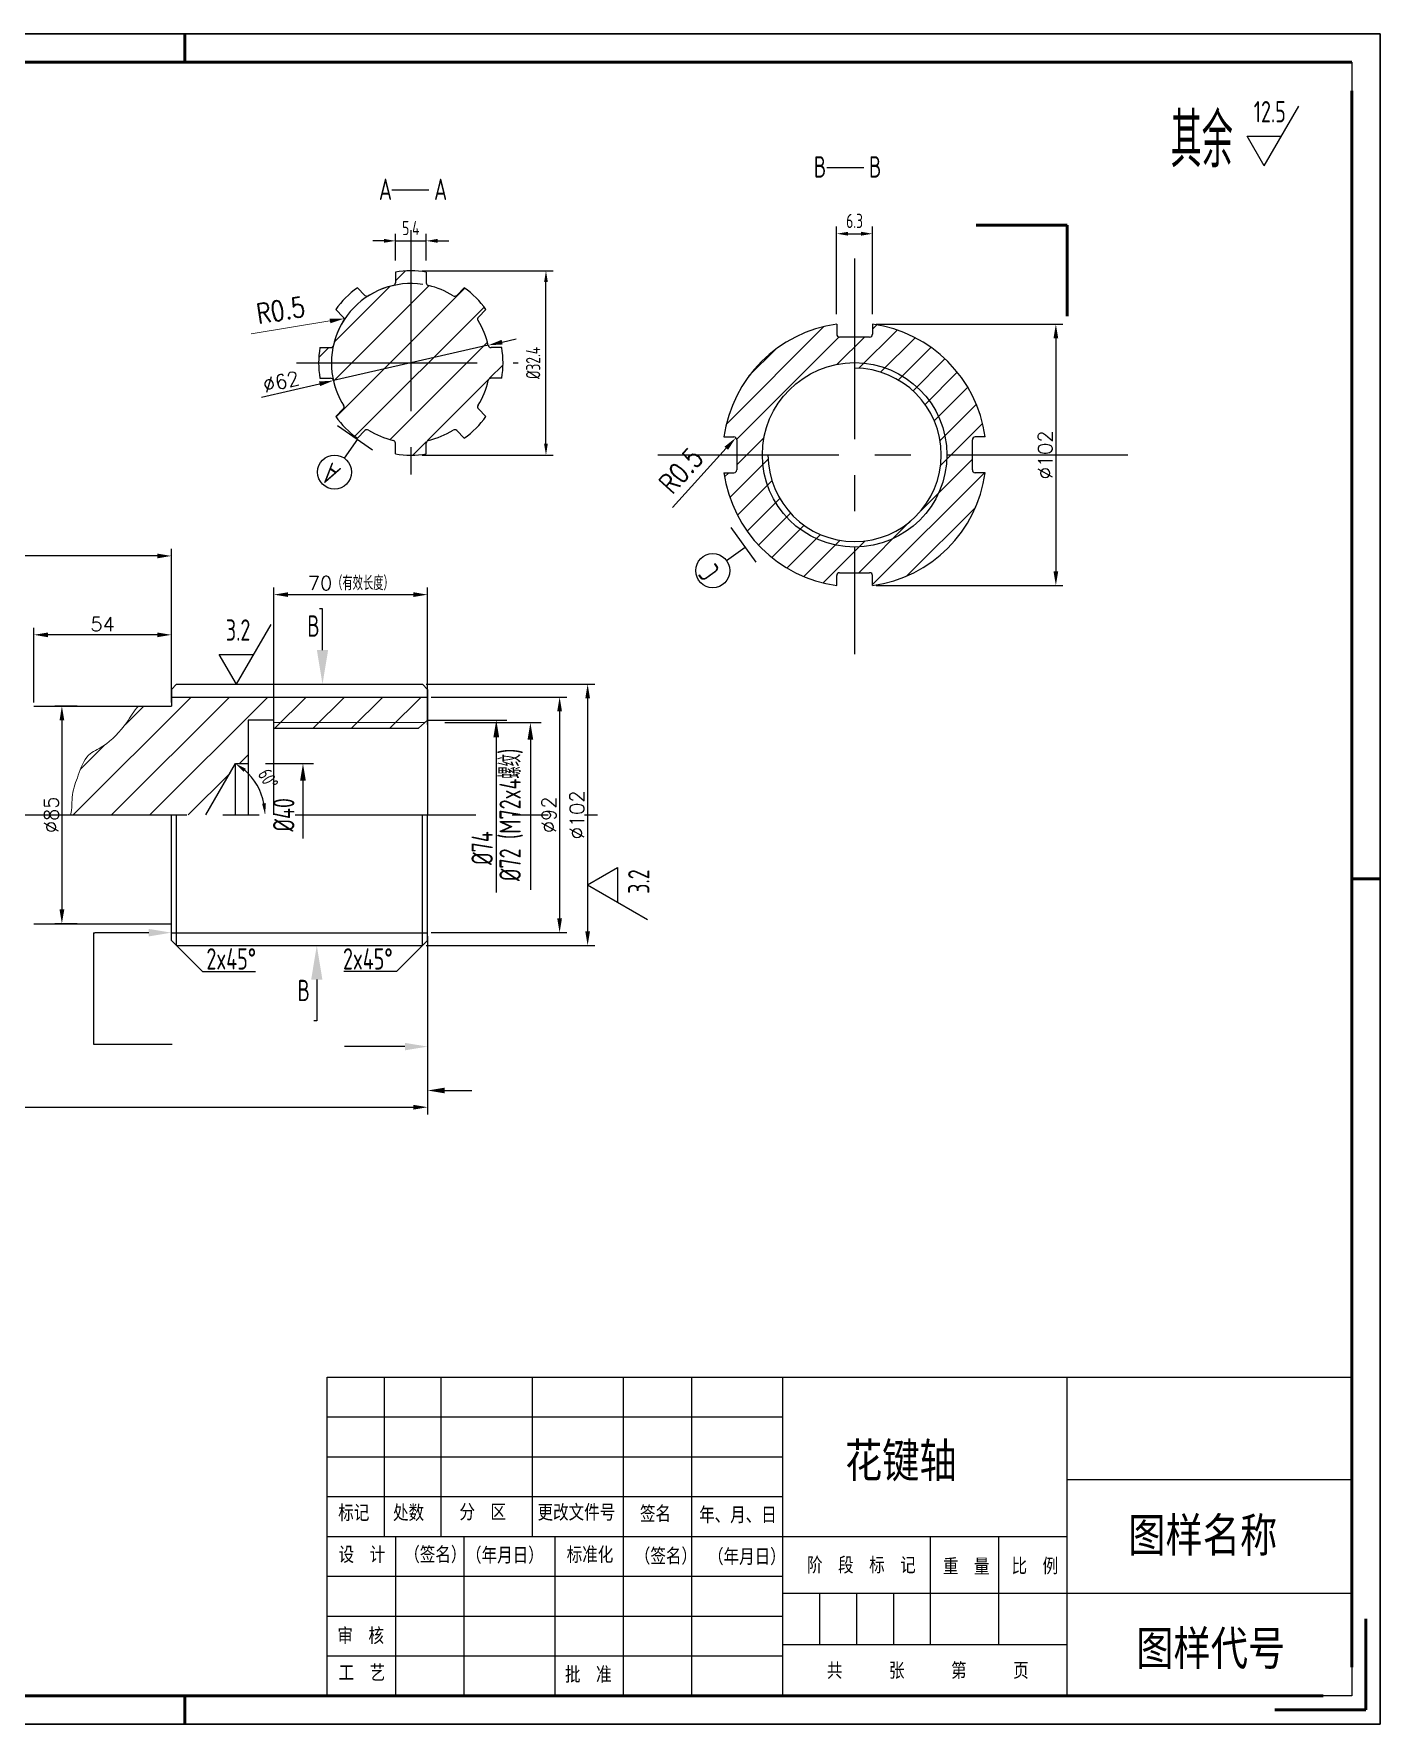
# Model space of a CAD drawing. Header units: millimetres. Extents: x 436 to 5898, y 1945 to 3729.
# Drawn here: x 2574.6 to 2811.1, y 3415.3 to 3712.3 of the extents above; entities that cross this region are included whole.
import ezdxf
from ezdxf import colors
from ezdxf.entities.mleader import LeaderData, LeaderLine
from ezdxf.math import Vec2, Vec3

# ---------------------------------------------------------------- set-up
doc = ezdxf.new("R2010")
doc.units = ezdxf.units.MM
doc.linetypes.add('CENTER', pattern=[50.8, 31.75, -6.35, 6.35, -6.35])
for name, color, linetype, lineweight in [('中心线层', 1, 'CENTER', 25), ('剖面线', 2, 'Continuous', 15), ('总内框线', 7, 'Continuous', 50), ('总外框线', 7, 'Continuous', 30), ('标注层', 3, 'Continuous', 25), ('细线层', 6, 'Continuous', 20)]:
    doc.layers.add(name, color=color, linetype=linetype, lineweight=lineweight)
doc.styles.get("Standard").update_dxf_attribs({"font": 'txt', "bigfont": 'gbcbig.shx'})
doc.styles.add('TH_GBDIM', font='romans.shx', dxfattribs={"width": 0.8, "bigfont": 'gbcbig.shx'})
doc.styles.add('陈杰（2）', font='gbenor.shx', dxfattribs={"width": 0.8, "bigfont": 'gbcbig.shx'})
doc.dimstyles.new('TH_GBDIM', dxfattribs={"dimtxt": 3.5, "dimasz": 2.5, "dimexe": 2, "dimexo": 0, "dimgap": 1.5, "dimtad": 1, "dimdec": 1, "dimdsep": 46, "dimtxsty": 'TH_GBDIM', "dimcen": 2.5, "dimclrd": 130, "dimclre": 130, "dimclrt": 3, "dimadec": 0, "dimazin": 0, "dimtfac": 0.714286, "dimtdec": 1, "dimtmove": 0, "dimatfit": 3, "dimfxl": 1, "dimtzin": 0, "dimlwd": -1, "dimlwe": -1, "dimarcsym": 0})
doc.dimstyles.new('上接头', dxfattribs={"dimtxt": 2.5, "dimasz": 2.5, "dimexe": 1.25, "dimexo": 0.625, "dimtad": 1, "dimdec": 0, "dimlfac": 2.222222, "dimtxsty": 'Standard', "dimcen": 2.5, "dimadec": 0, "dimazin": 0, "dimtp": -0.145, "dimtm": 0.18, "dimtfac": 1, "dimtdec": 0, "dimtmove": 1, "dimatfit": 3, "dimfxl": 1, "dimarcsym": 0})
doc.dimstyles.new('字体小精度小数点1', dxfattribs={"dimtxt": 2.5, "dimasz": 2, "dimexe": 1.25, "dimexo": 2, "dimgap": 1, "dimtad": 1, "dimdec": 1, "dimdsep": 46, "dimtxsty": '陈杰（2）', "dimcen": 2.5, "dimadec": 0, "dimazin": 0, "dimtfac": 1, "dimtdec": 1, "dimtmove": 0, "dimatfit": 1, "dimfxl": 1, "dimarcsym": 0})

# ---------------------------------------------------------------- blocks, each defined once
blk = doc.blocks.new('*D143')
at = {"layer": 'Defpoints', "color": 0, "transparency": 16777216}
for p in [(2486.28, 3559.73), (2643.78, 3554.33), (2643.78, 3523.66)]:
    blk.add_point(p, dxfattribs=at)
at = {"layer": '标注层', "color": 0, "lineweight": -2, "transparency": 16777216}
for p, q in [((2486.28, 3559.1), (2486.28, 3522.41)), ((2643.78, 3553.7), (2643.78, 3522.41)), ((2488.78, 3523.66), (2641.28, 3523.66))]:
    blk.add_line(p, q, dxfattribs=at)
at = {"layer": '标注层', "color": 0, "transparency": 16777216}
for points in [[(2488.78, 3524.08), (2488.78, 3523.24), (2486.28, 3523.66)], [(2641.28, 3524.08), (2641.28, 3523.24), (2643.78, 3523.66)]]:
    blk.add_solid(points, dxfattribs=at)
at = {"layer": '标注层', "color": 0, "transparency": 16777216, "insert": (2565.03, 3525.53), "char_height": 2.5, "attachment_point": 5}
blk.add_mtext('350', dxfattribs=at)
blk = doc.blocks.new('*D94')
at = {"layer": 'Defpoints', "color": 0, "transparency": 16777216}
for p in [(2643.53, 3675.88), (2638.13, 3670.4), (2643.53, 3670.4)]:
    blk.add_point(p, dxfattribs=at)
at = {"layer": '标注层', "color": 0, "lineweight": -2, "transparency": 16777216}
for p, q in [((2638.13, 3672.4), (2638.13, 3677.13)), ((2643.53, 3672.4), (2643.53, 3677.13)), ((2636.13, 3675.88), (2634.13, 3675.88)), ((2638.13, 3675.88), (2643.53, 3675.88)), ((2645.53, 3675.88), (2647.53, 3675.88))]:
    blk.add_line(p, q, dxfattribs=at)
at = {"layer": '标注层', "color": 0, "transparency": 16777216}
for points in [[(2636.13, 3676.22), (2636.13, 3675.55), (2638.13, 3675.88)], [(2645.53, 3676.22), (2645.53, 3675.55), (2643.53, 3675.88)]]:
    blk.add_solid(points, dxfattribs=at)
at = {"layer": '标注层', "color": 0, "transparency": 16777216, "insert": (2640.83, 3678.13), "char_height": 2.5, "attachment_point": 5, "style": '陈杰（2）'}
blk.add_mtext('5.4', dxfattribs=at)
blk = doc.blocks.new('*D95')
at = {"layer": 'Defpoints', "color": 0, "transparency": 16777216}
for p in [(2640.83, 3670.63), (2664.57, 3670.63), (2640.83, 3638.23)]:
    blk.add_point(p, dxfattribs=at)
at = {"layer": '标注层', "color": 0, "lineweight": -2, "transparency": 16777216}
for p, q in [((2642.83, 3670.63), (2665.82, 3670.63)), ((2664.57, 3640.23), (2664.57, 3668.63)), ((2642.83, 3638.23), (2665.82, 3638.23))]:
    blk.add_line(p, q, dxfattribs=at)
at = {"layer": '标注层', "color": 0, "transparency": 16777216}
for points in [[(2664.24, 3668.63), (2664.9, 3668.63), (2664.57, 3670.63)], [(2664.24, 3640.23), (2664.9, 3640.23), (2664.57, 3638.23)]]:
    blk.add_solid(points, dxfattribs=at)
at = {"layer": '标注层', "color": 0, "transparency": 16777216, "insert": (2662.32, 3654.43), "char_height": 2.5, "attachment_point": 5, "rotation": 90, "style": '陈杰（2）'}
blk.add_mtext('%%C32.4', dxfattribs=at)
blk = doc.blocks.new('*D144')
at = {"layer": 'Defpoints', "color": 0, "transparency": 16777216}
for p in [(2654.43, 3657.53), (2627.23, 3651.32)]:
    blk.add_point(p, dxfattribs=at)
at = {"layer": '标注层', "color": 0, "lineweight": -2, "transparency": 16777216}
for p, q in [((2654.43, 3657.53), (2627.23, 3651.32)), ((2656.87, 3658.08), (2659.31, 3658.64)), ((2614.59, 3648.44), (2624.79, 3650.77))]:
    blk.add_line(p, q, dxfattribs=at)
blk.add_arc((2640.83, 3654.43), 13.95, 81.4071, 197.9838, dxfattribs=at)
at = {"layer": '标注层', "color": 0, "transparency": 16777216}
for points in [[(2656.78, 3658.49), (2656.96, 3657.68), (2654.43, 3657.53)], [(2624.7, 3651.17), (2624.89, 3650.36), (2627.23, 3651.32)]]:
    blk.add_solid(points, dxfattribs=at)
at = {"layer": '标注层', "color": 0, "transparency": 16777216, "insert": (2618.03, 3651.15), "char_height": 2.5, "attachment_point": 5, "rotation": 12.8497}
blk.add_mtext('∅62', dxfattribs=at)
blk = doc.blocks.new('*D176')
at = {"layer": 'Defpoints', "color": 0, "transparency": 16777216}
for p in [(2582.85, 3594.15), (2579.53, 3555.9), (2582.85, 3555.9)]:
    blk.add_point(p, dxfattribs=at)
at = {"layer": '标注层', "color": 0, "lineweight": -2, "transparency": 16777216}
for p, q in [((2582.22, 3594.15), (2578.28, 3594.15)), ((2579.53, 3591.65), (2579.53, 3558.4)), ((2582.22, 3555.9), (2578.28, 3555.9))]:
    blk.add_line(p, q, dxfattribs=at)
at = {"layer": '标注层', "color": 0, "transparency": 16777216}
for points in [[(2579.12, 3591.65), (2579.95, 3591.65), (2579.53, 3594.15)], [(2579.12, 3558.4), (2579.95, 3558.4), (2579.53, 3555.9)]]:
    blk.add_solid(points, dxfattribs=at)
at = {"layer": '标注层', "color": 0, "transparency": 16777216, "insert": (2577.66, 3575.03), "char_height": 2.5, "attachment_point": 5, "rotation": 90}
blk.add_mtext('%%C85', dxfattribs=at)
blk = doc.blocks.new('*D142')
at = {"layer": 'Defpoints', "color": 0, "transparency": 16777216}
for p in [(2642.88, 3597.98), (2642.88, 3552.08), (2671.89, 3552.08)]:
    blk.add_point(p, dxfattribs=at)
at = {"layer": '标注层', "color": 0, "lineweight": -2, "transparency": 16777216}
for p, q in [((2643.51, 3597.98), (2673.14, 3597.98)), ((2671.89, 3595.48), (2671.89, 3554.58)), ((2643.51, 3552.08), (2673.14, 3552.08))]:
    blk.add_line(p, q, dxfattribs=at)
at = {"layer": '标注层', "color": 0, "transparency": 16777216}
for points in [[(2671.48, 3595.48), (2672.31, 3595.48), (2671.89, 3597.98)], [(2671.48, 3554.58), (2672.31, 3554.58), (2671.89, 3552.08)]]:
    blk.add_solid(points, dxfattribs=at)
at = {"layer": '标注层', "color": 0, "transparency": 16777216, "insert": (2670.02, 3575.03), "char_height": 2.5, "attachment_point": 5, "rotation": 90}
blk.add_mtext('%%C102', dxfattribs=at)
blk = doc.blocks.new('*D141')
at = {"layer": 'Defpoints', "color": 0, "transparency": 16777216}
for p in [(2643.78, 3595.73), (2643.78, 3554.33), (2666.97, 3554.33)]:
    blk.add_point(p, dxfattribs=at)
at = {"layer": '标注层', "color": 0, "lineweight": -2, "transparency": 16777216}
for p, q in [((2644.41, 3595.73), (2668.22, 3595.73)), ((2666.97, 3593.23), (2666.97, 3556.83)), ((2644.41, 3554.33), (2668.22, 3554.33))]:
    blk.add_line(p, q, dxfattribs=at)
at = {"layer": '标注层', "color": 0, "transparency": 16777216}
for points in [[(2666.55, 3593.23), (2667.38, 3593.23), (2666.97, 3595.73)], [(2666.55, 3556.83), (2667.38, 3556.83), (2666.97, 3554.33)]]:
    blk.add_solid(points, dxfattribs=at)
at = {"layer": '标注层', "color": 0, "transparency": 16777216, "insert": (2665.09, 3575.03), "char_height": 2.5, "attachment_point": 5, "rotation": 90}
blk.add_mtext('%%C92', dxfattribs=at)
blk = doc.blocks.new('*D96')
at = {"layer": 'Defpoints', "color": 0, "transparency": 16777216}
for p in [(2610.03, 3584.03), (2614.6, 3578.58), (2468.13, 3575.03), (2604.83, 3575.03), (2673.6, 3575.03)]:
    blk.add_point(p, dxfattribs=at)
at = {"layer": '标注层', "color": 0, "lineweight": -2, "transparency": 16777216}
blk.add_arc((2604.83, 3575.03), 10.39, 11.0437, 48.9563, dxfattribs=at)
at = {"layer": '标注层', "color": 0, "transparency": 16777216}
for points in [[(2611.46, 3582.59), (2611.85, 3583.14), (2610.03, 3584.03)], [(2615.37, 3577.05), (2614.7, 3576.99), (2615.23, 3575.03)]]:
    blk.add_solid(points, dxfattribs=at)
at = {"layer": '标注层', "color": 0, "transparency": 16777216, "insert": (2615.78, 3581.35), "char_height": 2.5, "attachment_point": 5, "rotation": 300, "style": '陈杰（2）'}
blk.add_mtext('60°', dxfattribs=at)
blk = doc.blocks.new('*D97')
at = {"layer": 'Defpoints', "color": 0, "transparency": 16777216}
for p in [(2721.94, 3677.13), (2715.64, 3661.01), (2721.94, 3661.01)]:
    blk.add_point(p, dxfattribs=at)
at = {"layer": '标注层', "color": 0, "lineweight": -2, "transparency": 16777216}
for p, q in [((2715.64, 3663.01), (2715.64, 3678.38)), ((2717.64, 3677.13), (2719.94, 3677.13)), ((2721.94, 3663.01), (2721.94, 3678.38))]:
    blk.add_line(p, q, dxfattribs=at)
at = {"layer": '标注层', "color": 0, "transparency": 16777216}
for points in [[(2717.64, 3677.47), (2717.64, 3676.8), (2715.64, 3677.13)], [(2719.94, 3677.47), (2719.94, 3676.8), (2721.94, 3677.13)]]:
    blk.add_solid(points, dxfattribs=at)
at = {"layer": '标注层', "color": 0, "transparency": 16777216, "insert": (2718.79, 3679.38), "char_height": 2.5, "attachment_point": 5, "style": '陈杰（2）'}
blk.add_mtext('6.3', dxfattribs=at)
blk = doc.blocks.new('*D182')
at = {"layer": 'Defpoints', "color": 0, "transparency": 16777216}
for p in [(2721.94, 3661.23), (2721.94, 3615.33), (2754.15, 3615.33)]:
    blk.add_point(p, dxfattribs=at)
at = {"layer": '标注层', "color": 0, "lineweight": -2, "transparency": 16777216}
for p, q in [((2722.56, 3661.23), (2755.4, 3661.23)), ((2754.15, 3658.73), (2754.15, 3617.83)), ((2722.56, 3615.33), (2755.4, 3615.33))]:
    blk.add_line(p, q, dxfattribs=at)
at = {"layer": '标注层', "color": 0, "transparency": 16777216}
for points in [[(2753.73, 3658.73), (2754.57, 3658.73), (2754.15, 3661.23)], [(2753.73, 3617.83), (2754.57, 3617.83), (2754.15, 3615.33)]]:
    blk.add_solid(points, dxfattribs=at)
at = {"layer": '标注层', "color": 0, "transparency": 16777216, "insert": (2752.28, 3638.28), "char_height": 2.5, "attachment_point": 5, "rotation": 90}
blk.add_mtext('%%C102', dxfattribs=at)
blk = doc.blocks.new('*D174')
at = {"layer": 'Defpoints', "color": 0, "transparency": 16777216}
for p in [(2643.78, 3613.72), (2616.78, 3590.25), (2643.78, 3590.25)]:
    blk.add_point(p, dxfattribs=at)
at = {"layer": '标注层', "color": 0, "lineweight": -2, "transparency": 16777216}
for p, q in [((2616.78, 3590.88), (2616.78, 3614.97)), ((2643.78, 3590.88), (2643.78, 3614.97)), ((2619.28, 3613.72), (2641.28, 3613.72))]:
    blk.add_line(p, q, dxfattribs=at)
at = {"layer": '标注层', "color": 0, "transparency": 16777216}
for points in [[(2619.28, 3614.14), (2619.28, 3613.31), (2616.78, 3613.72)], [(2641.28, 3614.14), (2641.28, 3613.31), (2643.78, 3613.72)]]:
    blk.add_solid(points, dxfattribs=at)
at = {"layer": '标注层', "color": 0, "transparency": 16777216, "insert": (2630.28, 3615.72), "char_height": 2.5, "attachment_point": 5}
blk.add_mtext('70（有效长度）', dxfattribs=at)
blk = doc.blocks.new('*D180')
at = {"layer": 'Defpoints', "color": 0, "transparency": 16777216}
for p in [(2486.28, 3620.52), (2598.78, 3594.15), (2486.28, 3590.33)]:
    blk.add_point(p, dxfattribs=at)
at = {"layer": '标注层', "color": 0, "lineweight": -2, "transparency": 16777216}
for p, q in [((2486.28, 3590.95), (2486.28, 3621.77)), ((2596.28, 3620.52), (2488.78, 3620.52)), ((2598.78, 3594.78), (2598.78, 3621.77))]:
    blk.add_line(p, q, dxfattribs=at)
at = {"layer": '标注层', "color": 0, "transparency": 16777216}
for points in [[(2488.78, 3620.93), (2488.78, 3620.1), (2486.28, 3620.52)], [(2596.28, 3620.93), (2596.28, 3620.1), (2598.78, 3620.52)]]:
    blk.add_solid(points, dxfattribs=at)
at = {"layer": '标注层', "color": 0, "transparency": 16777216, "insert": (2542.53, 3622.39), "char_height": 2.5, "attachment_point": 5}
blk.add_mtext('250', dxfattribs=at)
blk = doc.blocks.new('*D181')
at = {"layer": 'Defpoints', "color": 0, "transparency": 16777216}
for p in [(2574.6, 3606.66), (2574.6, 3594.15), (2598.78, 3594.15)]:
    blk.add_point(p, dxfattribs=at)
at = {"layer": '标注层', "color": 0, "lineweight": -2, "transparency": 16777216}
for p, q in [((2574.6, 3594.78), (2574.6, 3607.91)), ((2596.28, 3606.66), (2577.1, 3606.66)), ((2598.78, 3594.78), (2598.78, 3607.91))]:
    blk.add_line(p, q, dxfattribs=at)
at = {"layer": '标注层', "color": 0, "transparency": 16777216}
for points in [[(2577.1, 3607.07), (2577.1, 3606.24), (2574.6, 3606.66)], [(2596.28, 3607.07), (2596.28, 3606.24), (2598.78, 3606.66)]]:
    blk.add_solid(points, dxfattribs=at)
at = {"layer": '标注层', "color": 0, "transparency": 16777216, "insert": (2586.69, 3608.53), "char_height": 2.5, "attachment_point": 5}
blk.add_mtext('54', dxfattribs=at)
blk = doc.blocks.new('*D186')
at = {"layer": 'Defpoints', "color": 0, "transparency": 16777216}
for p in [(2628.61, 3662.13), (2629.1, 3662.21)]:
    blk.add_point(p, dxfattribs=at)
at = {"layer": '剖面线', "color": 130, "transparency": 16777216}
blk.add_line((2612.78, 3659.56), (2626.63, 3661.81), dxfattribs=at)
blk.add_solid([(2626.56, 3662.22), (2626.7, 3661.4), (2629.1, 3662.21)], dxfattribs=at)
at = {"layer": '剖面线', "color": 3, "transparency": 16777216, "insert": (2617.95, 3663.69), "char_height": 3.5, "attachment_point": 5, "rotation": 9.2116, "style": 'TH_GBDIM'}
blk.add_mtext('R0.5', dxfattribs=at)
blk = doc.blocks.new('*D187')
at = {"layer": 'Defpoints', "color": 0, "transparency": 16777216}
for p in [(2697.93, 3641.29), (2697.59, 3640.92)]:
    blk.add_point(p, dxfattribs=at)
at = {"layer": '剖面线', "color": 130, "transparency": 16777216}
blk.add_line((2686.83, 3629.04), (2696.25, 3639.44), dxfattribs=at)
blk.add_solid([(2695.94, 3639.72), (2696.56, 3639.16), (2697.93, 3641.29)], dxfattribs=at)
at = {"layer": '剖面线', "color": 3, "transparency": 16777216, "insert": (2688.29, 3635.5), "char_height": 3.5, "attachment_point": 5, "rotation": 47.8308, "style": 'TH_GBDIM'}
blk.add_mtext('R0.5', dxfattribs=at)

msp = doc.modelspace()

# ---------------------------------------------------------------- hatches: boundary and pattern name
at = {"layer": '剖面线'}
h = msp.add_hatch(dxfattribs=at)
h.set_pattern_fill('ANSI31', color=256, scale=1.5)
h.set_pattern_definition([(45, (1035.5873, -1146.3783), (-3.367596, 3.367596), [])])
h.paths.add_polyline_path([(2640.83184, 3670.62572, 0.04188649), (2638.13184, 3670.39914), (2638.13184, 3668.11194, 0.099285038), (2633.06342, 3666.01253), (2631.44612, 3667.62982, 0.083920217), (2627.62775, 3663.81145), (2629.24504, 3662.19415, 0.099285038), (2627.14563, 3657.12572), (2624.85843, 3657.12572, 0.04188649), (2624.63184, 3654.42572), (2640.83184, 3654.42572)])
h.paths.add_polyline_path([(2640.83184, 3654.42572), (2624.63184, 3654.42572, 0.04188649), (2624.85843, 3651.72572), (2627.14563, 3651.72572, 0.099285038), (2629.24504, 3646.6573), (2627.62775, 3645.04, 0.083920217), (2631.44612, 3641.22163), (2633.06342, 3642.83892, 0.099285038), (2638.13184, 3640.73951), (2638.13184, 3638.45231, 0.04188649), (2640.83184, 3638.22572)])
h.paths.add_polyline_path([(2654.51806, 3651.72572), (2656.80526, 3651.72572, 0.04188649), (2657.03184, 3654.42572), (2640.83184, 3654.42572), (2640.83184, 3638.22572, 0.04188649), (2643.53184, 3638.45231), (2643.53184, 3640.73951, 0.099285038), (2648.60027, 3642.83892), (2650.21757, 3641.22163, 0.083920217), (2654.03594, 3645.04), (2652.41865, 3646.6573, 0.099285038)])
h.paths.add_polyline_path([(2652.41865, 3662.19415), (2654.03594, 3663.81145, 0.083920217), (2650.21757, 3667.62982), (2648.60027, 3666.01253, 0.099285038), (2643.53184, 3668.11194), (2643.53184, 3670.39914, 0.04188649), (2640.83184, 3670.62572), (2640.83184, 3654.42572), (2657.03184, 3654.42572, 0.04188649), (2656.80526, 3657.12572), (2654.51806, 3657.12572, 0.099285038)])
h.paths.add_polyline_path([(2638.22967, 3651.95925), (2642.25604, 3657.71608), (2638.28628, 3660.49256), (2634.25991, 3654.73573)], flags=9)
h = msp.add_hatch(dxfattribs=at)
h.set_pattern_fill('ANSI31', color=2)
h.paths.add_polyline_path([(2718.79305, 3654.47811), (2718.79305, 3658.97811), (2715.64861, 3658.97811), (2715.64861, 3661.22811, 0.336521062), (2695.84305, 3641.42254), (2698.09305, 3641.42254), (2698.09305, 3638.27811), (2702.59305, 3638.27811, -0.414213562)])
h.paths.add_polyline_path([(2702.59305, 3638.27811), (2698.09305, 3638.27811), (2698.09305, 3635.13367), (2695.84305, 3635.13367, 0.336521062), (2715.64861, 3615.32811), (2715.64861, 3617.57811), (2718.79305, 3617.57811), (2718.79305, 3622.07811, -0.414213562)])
h.paths.add_polyline_path([(2741.74305, 3635.13367), (2739.49305, 3635.13367), (2739.49305, 3638.27811), (2734.99305, 3638.27811, -0.414213562), (2718.79305, 3622.07811), (2718.79305, 3617.57811), (2721.93748, 3617.57811), (2721.93748, 3615.32811, 0.336521062)])
h.paths.add_polyline_path([(2721.93748, 3661.22811), (2721.93748, 3658.97811), (2718.79305, 3658.97811), (2718.79305, 3654.47811, -0.414213562), (2734.99305, 3638.27811), (2739.49305, 3638.27811), (2739.49305, 3641.42254), (2741.74305, 3641.42254, 0.336521062)])
h.paths.add_polyline_path([(2718.79305, 3654.47811), (2718.79305, 3653.50386, -0.414213562), (2734.0188, 3638.27811), (2734.99305, 3638.27811, 0.414213562)], flags=17)
h.paths.add_polyline_path([(2734.99305, 3638.27811), (2734.0188, 3638.27811, -0.414213562), (2718.79305, 3623.05236), (2718.79305, 3622.07811, 0.414213562)], flags=17)
h.paths.add_polyline_path([(2703.5673, 3638.27811), (2702.59305, 3638.27811, 0.414213562), (2718.79305, 3622.07811), (2718.79305, 3623.05236, -0.414213562)], flags=17)
h = msp.add_hatch(dxfattribs=at)
h.set_pattern_fill('ANSI31', color=256, scale=1.5)
h.set_pattern_definition([(45, (1085.9933, -1153.395), (-3.367596, 3.367596), [])])
edge = h.paths.add_edge_path()
edge.add_line((2612.28055, 3591.67784), (2616.78055, 3591.67784))
edge.add_line((2616.78055, 3591.67784), (2616.78055, 3591.22784))
edge.add_line((2616.78055, 3591.22784), (2643.78055, 3591.22784))
edge.add_line((2643.78055, 3591.22784), (2643.78055, 3595.72784))
edge.add_line((2643.78055, 3595.72784), (2598.78055, 3595.72784))
edge.add_line((2598.78055, 3595.72784), (2598.78055, 3594.15284))
edge.add_line((2598.78055, 3594.15284), (2592.99936, 3594.15284))
edge.add_arc((2606.86211, 3582.17016), 18.32377, 139.1605178, 150.3749489)
edge.add_spline(control_points=[(2590.93365, 3591.228), (2589.67663, 3589.68389), (2587.78798, 3587.36388), (2583.62415, 3585.62892), (2582.48674, 3582.03171), (2581.07572, 3578.67813), (2581.38669, 3576.0853), (2581.03794, 3575.028)], knot_values=[0, 0, 0, 0, 13.112362745, 19.701224549, 28.51583599, 36.428266823, 44.327712811, 44.327712811, 44.327712811, 44.327712811], degree=3, periodic=0)
edge.add_line((2581.03789, 3575.02784), (2604.8344, 3575.02784))
edge.add_line((2604.8344, 3575.02784), (2610.03055, 3584.02784))
edge.add_line((2610.03055, 3584.02784), (2612.28055, 3584.02784))
edge.add_line((2612.28055, 3584.02784), (2612.28055, 3591.67784))
h.paths.add_polyline_path([(2643.78055, 3591.22784), (2616.78055, 3591.22784), (2612.28055, 3591.22784), (2612.28055, 3590.25359), (2643.78055, 3590.25359)], flags=17)

# ---------------------------------------------------------------- linework, layer by layer
for p, q in [((2806.12665, 3707.25812), (2806.12665, 3522.25812)), ((2638.13184, 3670.39914), (2638.13184, 3668.51695)), ((2643.53184, 3670.39914), (2643.53184, 3668.51695)), ((2631.44612, 3667.62982), (2632.77703, 3666.29891)), ((2650.21757, 3667.62982), (2648.88665, 3666.29891)), ((2627.62775, 3663.81145), (2628.95866, 3662.48053)), ((2654.03594, 3663.81145), (2652.70503, 3662.48053)), ((2624.85843, 3657.12572), (2626.74062, 3657.12572)), ((2656.80526, 3657.12572), (2654.92306, 3657.12572)), ((2624.85843, 3651.72572), (2626.74062, 3651.72572)), ((2656.80526, 3651.72572), (2654.92306, 3651.72572)), ((2627.62775, 3645.04), (2628.95866, 3646.37091)), ((2654.03594, 3645.04), (2652.70503, 3646.37091)), ((2631.44612, 3641.22163), (2632.77703, 3642.55254)), ((2650.21757, 3641.22163), (2648.88665, 3642.55254)), ((2638.13184, 3638.45231), (2638.13184, 3640.3345)), ((2643.53184, 3638.45231), (2643.53184, 3640.3345)), ((2599.68055, 3597.97784), (2598.78055, 3597.07784)), ((2598.78055, 3597.07784), (2598.78055, 3594.15284)), ((2599.68055, 3597.97784), (2642.88055, 3597.97784)), ((2642.88055, 3597.97784), (2643.78055, 3597.07784)), ((2643.78055, 3597.07784), (2643.78055, 3575.02784)), ((2574.5968, 3594.15284), (2598.78055, 3594.15284)), ((2598.78055, 3595.72784), (2643.78055, 3595.72784)), ((2612.28055, 3591.67784), (2612.28055, 3575.02784)), ((2616.78055, 3591.67784), (2612.28055, 3591.67784)), ((2612.28055, 3591.22784), (2612.28055, 3575.02784)), ((2616.78055, 3575.02784), (2616.78055, 3591.67784)), ((2642.15929, 3590.25359), (2643.78055, 3591.67275)), ((2643.78055, 3591.22784), (2643.78055, 3590.25359)), ((2643.78055, 3591.22784), (2643.78055, 3590.25359)), ((2616.78055, 3590.25359), (2642.15929, 3590.25359)), ((2604.8344, 3575.02784), (2610.03055, 3584.02784)), ((2610.03055, 3575.02784), (2610.03055, 3584.02784)), ((2610.03055, 3584.02784), (2612.28055, 3584.02784)), ((2598.78055, 3552.97784), (2598.78055, 3575.02784)), ((2599.68055, 3552.07784), (2599.68055, 3575.02784)), ((2642.88055, 3552.07784), (2642.88055, 3575.02784)), ((2643.78055, 3552.97784), (2643.78055, 3575.02784)), ((2574.5968, 3555.90284), (2598.78055, 3555.90284)), ((2598.78055, 3554.32784), (2643.78055, 3554.32784)), ((2598.78055, 3552.97784), (2599.68055, 3552.07784)), ((2643.78055, 3552.97784), (2642.88055, 3552.07784)), ((2599.68055, 3552.07784), (2642.88055, 3552.07784)), ((2626.12665, 3476.25812), (2806.12665, 3476.25812)), ((2626.12665, 3420.25812), (2626.12665, 3476.25812)), ((2636.12665, 3476.25812), (2636.12665, 3448.25812)), ((2646.12665, 3476.25812), (2646.12665, 3448.25812)), ((2662.12665, 3476.25812), (2662.12665, 3448.25812)), ((2678.12665, 3476.25812), (2678.12665, 3448.25812)), ((2690.12665, 3476.25812), (2690.12665, 3420.25812)), ((2706.12665, 3476.25812), (2706.12665, 3420.25812)), ((2756.12665, 3420.25812), (2756.12665, 3476.25812)), ((2806.12665, 3476.25812), (2806.12665, 3420.25812)), ((2626.12665, 3469.25812), (2706.12665, 3469.25812)), ((2626.12665, 3462.25812), (2706.12665, 3462.25812)), ((2756.12665, 3458.25812), (2806.12665, 3458.25812)), ((2626.12665, 3455.25812), (2706.12665, 3455.25812)), ((2626.12665, 3448.25812), (2756.12665, 3448.25812)), ((2638.12665, 3448.25812), (2638.12665, 3420.25812)), ((2650.12665, 3448.25812), (2650.12665, 3420.25812)), ((2666.12665, 3448.25812), (2666.12665, 3420.25812)), ((2678.12665, 3448.25812), (2678.12665, 3420.25812)), ((2732.12665, 3429.25812), (2732.12665, 3448.25812)), ((2744.12665, 3429.25812), (2744.12665, 3448.25812)), ((2626.12665, 3441.25812), (2706.12665, 3441.25812)), ((2706.12665, 3438.25812), (2756.12665, 3438.25812)), ((2712.62665, 3438.25812), (2712.62665, 3429.25812)), ((2719.12665, 3438.25812), (2719.12665, 3429.25812)), ((2725.62665, 3438.25812), (2725.62665, 3429.25812)), ((2756.12665, 3438.25812), (2806.12665, 3438.25812)), ((2626.12665, 3434.25812), (2706.12665, 3434.25812)), ((2706.12665, 3429.25812), (2756.12665, 3429.25812)), ((2626.12665, 3427.25812), (2706.12665, 3427.25812)), ((2806.12665, 3420.25812), (2626.12665, 3420.25812))]:
    msp.add_line(p, q)
at = {"extrusion": (2.62656e-31, 2.22045e-16, -1)}
for p, q in [((2715.64861, 3661.22811), (2715.64861, 3659.47811)), ((2721.93748, 3661.22811), (2721.93748, 3659.47811)), ((2721.43748, 3658.97811), (2716.14861, 3658.97811))]:
    msp.add_line(p, q, dxfattribs=at)
at = {"extrusion": (-2.22045e-16, 4.07889e-32, -1)}
for p, q in [((2695.84305, 3641.42254), (2697.59305, 3641.42254)), ((2698.09305, 3640.92254), (2698.09305, 3635.63367)), ((2695.84305, 3635.13367), (2697.59305, 3635.13367))]:
    msp.add_line(p, q, dxfattribs=at)
at = {"extrusion": (2.22045e-16, -3.1196e-31, -1)}
for p, q in [((2741.74305, 3641.42254), (2739.99305, 3641.42254)), ((2739.49305, 3635.63367), (2739.49305, 3640.92254)), ((2741.74305, 3635.13367), (2739.99305, 3635.13367))]:
    msp.add_line(p, q, dxfattribs=at)
at = {"extrusion": (-2.62656e-31, -2.22045e-16, -1)}
for p, q in [((2716.14861, 3617.57811), (2721.43748, 3617.57811)), ((2715.64861, 3615.32811), (2715.64861, 3617.07811)), ((2721.93748, 3615.32811), (2721.93748, 3617.07811))]:
    msp.add_line(p, q, dxfattribs=at)
msp.add_circle((2718.79305, 3638.27811), 16.2)
for centre, radius, start, end in [((2640.83184, 3654.42572), 13.95, 102.7944059, 122.2055941), ((2637.63184, 3668.51695), 0.5, 282.7944059, 0), ((2640.83184, 3654.42572), 16.2, 80.4059318, 99.5940682), ((2644.03184, 3668.51695), 0.5, 180, 257.2055941), ((2640.83184, 3654.42572), 13.95, 57.7944059, 77.2055941), ((2640.83184, 3654.42572), 16.2, 125.4059318, 144.5940682), ((2633.13059, 3666.65246), 0.5, 225, 302.2055941), ((2648.5331, 3666.65246), 0.5, 237.7944059, 315), ((2640.83184, 3654.42572), 16.2, 35.4059318, 54.5940682), ((2628.6051, 3662.12698), 0.5, 327.7944059, 45), ((2653.05858, 3662.12698), 0.5, 135, 212.2055941), ((2640.83184, 3654.42572), 13.95, 147.7944059, 167.2055941), ((2640.83184, 3654.42572), 13.95, 12.7944059, 32.2055941), ((2718.79305, 3638.27811), 23.16441, 97.8016592, 172.1983408), ((2716.14861, 3659.47811), 0.5, 180, 270), ((2721.43748, 3659.47811), 0.5, 270, 0), ((2718.79305, 3638.27811), 23.16441, 7.8016592, 82.1983408), ((2640.83184, 3654.42572), 16.2, 170.4059318, 189.5940682), ((2626.74062, 3657.62572), 0.5, 270, 347.2055941), ((2654.92306, 3657.62572), 0.5, 192.7944059, 270), ((2640.83184, 3654.42572), 16.2, 350.4059318, 9.5940682), ((2718.79305, 3638.27811), 15.22575, 180, 90), ((2626.74062, 3651.22572), 0.5, 12.7944059, 90), ((2640.83184, 3654.42572), 13.95, 192.7944059, 212.2055941), ((2640.83184, 3654.42572), 13.95, 327.7944059, 347.2055941), ((2654.92306, 3651.22572), 0.5, 90, 167.2055941), ((2640.83184, 3654.42572), 16.2, 215.4059318, 234.5940682), ((2628.6051, 3646.72447), 0.5, 315, 32.2055941), ((2640.83184, 3654.42572), 16.2, 305.4059318, 324.5940682), ((2653.05858, 3646.72447), 0.5, 147.7944059, 225), ((2633.13059, 3642.19898), 0.5, 57.7944059, 135), ((2640.83184, 3654.42572), 13.95, 237.7944059, 257.2055941), ((2640.83184, 3654.42572), 13.95, 282.7944059, 302.2055941), ((2648.5331, 3642.19898), 0.5, 45, 122.2055941), ((2697.59305, 3640.92254), 0.5, 0, 90), ((2739.99305, 3640.92254), 0.5, 90, 180), ((2637.63184, 3640.3345), 0.5, 0, 77.2055941), ((2640.83184, 3654.42572), 16.2, 260.4059318, 279.5940682), ((2644.03184, 3640.3345), 0.5, 102.7944059, 180), ((2697.59305, 3635.63367), 0.5, 270, 0), ((2739.99305, 3635.63367), 0.5, 180, 270), ((2718.79305, 3638.27811), 23.16441, 187.8016592, 262.1983408), ((2718.79305, 3638.27811), 23.16441, 277.8016592, 352.1983408), ((2716.14861, 3617.07811), 0.5, 90, 180), ((2721.43748, 3617.07811), 0.5, 0, 90)]:
    msp.add_arc(centre, radius, start, end)
at = {"layer": '中心线层'}
for p, q in [((2640.83184, 3677.73274), (2640.83184, 3634.83533)), ((2718.79305, 3672.80731), (2718.79305, 3603.2395)), ((2620.73191, 3654.42572), (2659.68517, 3654.42572)), ((2684.24975, 3638.27811), (2772.29958, 3638.27811)), ((2468.12706, 3575.02784), (2673.60179, 3575.02784))]:
    msp.add_line(p, q, dxfattribs=at)
at = {"layer": '总内框线'}
for p, q in [((2601.12665, 3707.25812), (2601.12665, 3712.25812)), ((2416.12665, 3707.25812), (2806.12665, 3707.25812)), ((2806.12665, 3702.25812), (2806.12665, 3425.25812)), ((2756.15022, 3678.66036), (2740.15022, 3678.66036)), ((2756.15022, 3678.66036), (2756.15022, 3662.66036)), ((2806.12665, 3563.75812), (2811.12665, 3563.75812)), ((2808.62665, 3417.75812), (2808.62665, 3433.75812)), ((2801.12665, 3420.25812), (2416.12665, 3420.25812)), ((2601.12665, 3415.25812), (2601.12665, 3420.25812)), ((2808.62665, 3417.75812), (2792.62665, 3417.75812))]:
    msp.add_line(p, q, dxfattribs=at)
at = {"layer": '总外框线'}
for p, q in [((2391.12665, 3712.25812), (2811.12665, 3712.25812)), ((2811.12665, 3712.25812), (2811.12665, 3415.25812)), ((2811.12665, 3415.25812), (2391.12665, 3415.25812))]:
    msp.add_line(p, q, dxfattribs=at)
at = {"layer": '标注层'}
for p, q in [((2790.77273, 3689.04096), (2796.84397, 3699.54096)), ((2790.77273, 3689.04096), (2787.73711, 3694.29096)), ((2787.73711, 3694.29096), (2793.80835, 3694.29096)), ((2713.88607, 3688.76502), (2720.39481, 3688.76502)), ((2637.4808, 3684.82927), (2643.98955, 3684.82927)), ((2627.94986, 3643.45464), (2634.09581, 3639.15612)), ((2631.4476, 3641.0083), (2629.14201, 3637.71182)), ((2697.07174, 3625.49565), (2701.44934, 3619.40577)), ((2699.56308, 3622.02983), (2696.29667, 3619.68183)), ((2610.20208, 3597.97784), (2616.27332, 3608.47784)), ((2610.20208, 3597.97784), (2607.16646, 3603.22784)), ((2607.16646, 3603.22784), (2613.2377, 3603.22784)), ((2643.78055, 3591.67784), (2657.71582, 3591.67784)), ((2646.78055, 3591.22784), (2663.71, 3591.22784)), ((2655.84082, 3588.67784), (2655.84082, 3561.37784)), ((2661.835, 3588.22784), (2661.835, 3561.82784)), ((2615.28055, 3584.02784), (2623.75747, 3584.02784)), ((2621.88247, 3581.02784), (2621.88247, 3570.90186)), ((2671.89457, 3562.7252), (2677.14457, 3565.76082)), ((2677.14457, 3565.76082), (2677.14457, 3559.68958)), ((2671.89457, 3562.7252), (2682.39457, 3556.65396)), ((2585.08705, 3554.32784), (2585.08705, 3534.73113)), ((2585.08705, 3554.32784), (2585.33346, 3554.32784)), ((2599.68055, 3552.07784), (2604.23793, 3547.52046)), ((2642.88055, 3552.07784), (2638.32317, 3547.52046)), ((2604.23793, 3547.52046), (2613.52285, 3547.52046)), ((2638.32317, 3547.52046), (2629.03825, 3547.52046)), ((2585.08705, 3534.73113), (2598.87718, 3534.73113)), ((2646.78051, 3526.59668), (2651.52192, 3526.59668))]:
    msp.add_line(p, q, dxfattribs=at)
for centre in [(2627.4263, 3635.25872), (2693.86596, 3617.93456)]:
    msp.add_circle(centre, 2.99355, dxfattribs=at)
for points in [[(2655.34082, 3588.67784), (2656.34082, 3588.67784), (2655.84082, 3591.67784)], [(2661.335, 3588.22784), (2662.335, 3588.22784), (2661.835, 3591.22784)], [(2621.38247, 3581.02784), (2622.38247, 3581.02784), (2621.88247, 3584.02784)], [(2646.78051, 3527.09668), (2646.78051, 3526.09668), (2643.78051, 3526.59668)]]:
    msp.add_solid(points, dxfattribs=at)
at = {"layer": '细线层'}
msp.add_line((2616.78055, 3591.22784), (2643.27228, 3591.22784), dxfattribs=at)
msp.add_arc((2606.86211, 3582.17016), 18.32377, 139.1598643, 150.3749489, dxfattribs=at)
msp.add_open_spline([(2590.93365, 3591.228), (2589.67663, 3589.68389), (2587.78798, 3587.36388), (2583.62415, 3585.62892), (2582.48674, 3582.03171), (2581.07572, 3578.67813), (2581.38669, 3576.0853), (2581.03794, 3575.028)], degree=3, knots=[0, 0, 0, 0, 13.112362745, 19.701224549, 28.51583599, 36.428266823, 44.327712811, 44.327712811, 44.327712811, 44.327712811], dxfattribs=at)

# ---------------------------------------------------------------- texts
at = {"width": 93.0192856, "attachment_point": 1, "style": '陈杰（2）'}
for s, insert, char_height in [('{\\fSimSun|b0|i0|c134|p2;花键轴}', (2717.094, 3464.61993), 6), ('{\\fSimSun|b0|i0|c134|p2;分\u3000区}', (2649.36357, 3453.83771), 2.5), ('{\\fSimSun|b0|i0|c134|p2;更改文件号}', (2663.09834, 3453.78308), 2.5), ('{\\fSimSun|b0|i0|c134|p2;标记}', (2628.08147, 3453.69865), 2.5), ('{\\fSimSun|b0|i0|c134|p2;处数}', (2637.70261, 3453.71354), 2.5), ('{\\fSimSun|b0|i0|c134|p2;签名}', (2681.08272, 3453.52482), 2.5), ('{\\fSimSun|b0|i0|c134|p2;年、月、日}', (2691.47729, 3453.33113), 2.5), ('{\\fSimSun|b0|i0|c134|p2;图样名称}', (2766.85704, 3451.49353), 6), ('{\\fSimSun|b0|i0|c134|p2;设\u3000计}', (2628.14097, 3446.35819), 2.5), ('{\\fSimSun|b0|i0|c134|p2;（签名）}', (2639.68293, 3446.35819), 2.5), ('{\\fSimSun|b0|i0|c134|p2;\u3000（年月日）}', (2647.80821, 3446.24396), 2.5), ('{\\fSimSun|b0|i0|c134|p2;标准化}', (2668.21488, 3446.34329), 2.5), ('{\\fSimSun|b0|i0|c134|p2;（签名）}', (2680.18181, 3446.09497), 2.5), ('{\\fSimSun|b0|i0|c134|p2;（年月日）}', (2693.04965, 3445.99564), 2.5), ('{\\fSimSun|b0|i0|c134|p2;阶\u3000段\u3000标\u3000记}', (2710.43059, 3444.51066), 2.5), ('{\\fSimSun|b0|i0|c134|p2;重\u3000量}', (2734.31345, 3444.2822), 2.5), ('{\\fSimSun|b0|i0|c134|p2;比\u3000例}', (2746.36538, 3444.35173), 2.5), ('{\\fSimSun|b0|i0|c134|p2;审\u3000核}', (2627.93699, 3432.0895), 2.5), ('{\\fSimSun|b0|i0|c134|p2;图样代号}', (2768.25941, 3431.61768), 6), ('{\\fSimSun|b0|i0|c134|p2;工\u3000艺}', (2628.14097, 3425.60327), 2.5), ('{\\fSimSun|b0|i0|c134|p2;批\u3000准}', (2667.90891, 3425.28542), 2.5), ('{\\fSimSun|b0|i0|c134|p2;共\u3000\u3000\u3000张\u3000\u3000\u3000第\u3000\u3000\u3000页}', (2713.92378, 3425.98569), 2.5)]:
    msp.add_mtext(s, dxfattribs=dict(at, insert=insert, char_height=char_height))
at = {"layer": '标注层', "insert": (2774.30997, 3698.2885), "char_height": 9.50025, "width": 16.6462311, "attachment_point": 1, "style": '陈杰（2）'}
msp.add_mtext('其余', dxfattribs=at)
at = {"layer": '标注层', "char_height": 3.75, "style": '陈杰（2）'}
for s, width, insert, attachment_point in [('12.5', 12.1429296, (2788.90781, 3700.44219), 1), ('B', 6.3818089, (2711.63163, 3690.75165), 1), ('B', 6.3818089, (2721.31951, 3690.75165), 1), ('A', 6.3818089, (2635.22637, 3686.81591), 1), ('A', 6.3818089, (2644.91425, 3686.81591), 1), ('3.2', 12.1429296, (2608.33716, 3609.37907), 1), ('B', 6.3818089, (2622.64144, 3610.07963), 1), ('2x45°', 6.3818089, (2604.91983, 3551.60235), 1), ('2x45°', 6.3818089, (2637.64128, 3551.60235), 3), ('B', 6.3818089, (2620.92146, 3546.04466), 1)]:
    msp.add_mtext_dynamic_manual_height_columns(s, width=width, gutter_width=99.96479, heights=[0], dxfattribs=dict(at, insert=insert, attachment_point=attachment_point))
at = {"layer": '标注层', "char_height": 3.75, "attachment_point": 1, "style": '陈杰（2）'}
for s, width, insert, rotation in [('A', 6.3818089, (2626.6027, 3632.69768), 145.0307691), ('C', 6.3818089, (2692.24139, 3615.79025), 125.7097114), ('3.2', 12.1429296, (2679.00083, 3561.15619), 90)]:
    msp.add_mtext_dynamic_manual_height_columns(s, width=width, gutter_width=99.96479, heights=[0], dxfattribs=dict(at, insert=insert, rotation=rotation))
at = {"layer": '标注层', "char_height": 3.75, "attachment_point": 5, "rotation": 90, "style": '陈杰（2）'}
for s, insert in [('%%C72 (M72x4螺纹)', (2658.46, 3575.02784)), ('%%C40', (2618.50747, 3575.02784)), ('%%C74', (2653.36454, 3569.18495))]:
    msp.add_mtext(s, dxfattribs=dict(at, insert=insert))

# ---------------------------------------------------------------- dimensions: what is measured, and where the dimension line sits
at = {"layer": '剖面线'}
for center, mpoint, picture, middle in [((2628.6051, 3662.12698), (2629.09866, 3662.20702), '*D186', (2618.47084, 3660.48348)), ((2697.59305, 3640.92254), (2697.92871, 3641.29312), '*D187', (2690.7008, 3633.31325))]:
    dim = msp.add_radius_dim(center=center, mpoint=mpoint, dimstyle='TH_GBDIM', dxfattribs=at)
    dim.commit()
    dim.dimension.update_dxf_attribs({"geometry": picture, "text_midpoint": middle, "dimtype": 164})
at = {"layer": '标注层'}
for base, p1, p2, dimstyle, picture, middle in [((2721.94305, 3677.13481), (2715.64305, 3661.0109), (2721.94305, 3661.0109), '字体小精度小数点1', '*D97', (2718.79305, 3679.38481)), ((2486.28055, 3620.51791), (2598.78055, 3594.15284), (2486.28055, 3590.32784), '上接头', '*D180', (2542.53055, 3622.39291)), ((2574.5968, 3606.658), (2598.78055, 3594.15284), (2574.5968, 3594.15284), '上接头', '*D181', (2586.68867, 3608.533))]:
    dim = msp.add_linear_dim(base=base, p1=p1, p2=p2, dimstyle=dimstyle, dxfattribs=at)
    dim.commit()
    dim.dimension.update_dxf_attribs({"geometry": picture, "text_midpoint": middle})
dim = msp.add_linear_dim(base=(2643.53184, 3675.88177), p1=(2638.13184, 3670.39914), p2=(2643.53184, 3670.39914), dimstyle='字体小精度小数点1', dxfattribs=at)
dim.commit()
dim.dimension.update_dxf_attribs({"geometry": '*D94', "text_midpoint": (2640.83184, 3675.88177), "dimtype": 160})
dim = msp.add_diameter_dim_2p(p1=(2654.43249, 3657.52813), p2=(2627.2312, 3651.32332), dimstyle='上接头', override={"dimscale": 0, "dimtix": 0, "dimtofl": 1, "dimtmove": 1, "dimatfit": 3}, dxfattribs=at)
dim.commit()
dim.dimension.update_dxf_attribs({"geometry": '*D144', "text_midpoint": (2618.44829, 3649.31987), "dimtype": 131})
dim = msp.add_linear_dim(base=(2664.56946, 3670.62572), p1=(2640.83184, 3638.22572), p2=(2640.83184, 3670.62572), angle=90, text='%%C<>', dimstyle='字体小精度小数点1', dxfattribs=at)
dim.commit()
dim.dimension.update_dxf_attribs({"geometry": '*D95', "text_midpoint": (2662.31946, 3654.42572)})
for base, p1, p2, override, picture, middle in [((2754.15096, 3615.32811), (2721.93748, 3661.22811), (2721.93748, 3615.32811), {"dimscale": 0, "dimtix": 0, "dimtofl": 1, "dimtmove": 1, "dimatfit": 3}, '*D182', (2752.27596, 3638.27811)), ((2671.89457, 3552.07784), (2642.88055, 3597.97784), (2642.88055, 3552.07784), {"dimscale": 0, "dimtix": 0, "dimtofl": 1, "dimtmove": 1, "dimatfit": 3}, '*D142', (2670.01957, 3575.02784)), ((2579.53202, 3555.90284), (2582.84667, 3594.15284), (2582.84667, 3555.90284), {"dimscale": 0}, '*D176', (2577.65702, 3575.02784)), ((2666.96744, 3554.32784), (2643.78055, 3595.72784), (2643.78055, 3554.32784), {"dimscale": 0, "dimtix": 0, "dimtofl": 1, "dimtmove": 1, "dimatfit": 3}, '*D141', (2665.09244, 3575.02784))]:
    dim = msp.add_linear_dim(base=base, p1=p1, p2=p2, angle=90, text='%%C<>', dimstyle='上接头', override=override, dxfattribs=at)
    dim.commit()
    dim.dimension.update_dxf_attribs({"geometry": picture, "text_midpoint": middle})
dim = msp.add_linear_dim(base=(2643.78055, 3613.72473), p1=(2616.78055, 3590.25359), p2=(2643.78055, 3590.25359), text='70（有效长度）', dimstyle='上接头', dxfattribs=at)
dim.commit()
dim.dimension.update_dxf_attribs({"geometry": '*D174', "text_midpoint": (2630.28055, 3615.72381)})
dim = msp.add_angular_dim_2l(base=(2614.59997, 3578.58222), line1=((2604.8344, 3575.02784), (2610.03055, 3584.02784)), line2=((2468.12706, 3575.02784), (2673.60179, 3575.02784)), dimstyle='字体小精度小数点1', dxfattribs=at)
dim.commit()
dim.dimension.update_dxf_attribs({"geometry": '*D96', "text_midpoint": (2615.78296, 3581.349)})
dim = msp.add_linear_dim(base=(2643.78055, 3523.65934), p1=(2486.28055, 3559.72784), p2=(2643.78055, 3554.32784), dimstyle='上接头', override={"dimscale": 0, "dimtix": 0, "dimtofl": 1, "dimtmove": 1, "dimatfit": 3}, dxfattribs=at)
dim.commit()
dim.dimension.update_dxf_attribs({"geometry": '*D143', "text_midpoint": (2565.03055, 3525.53434)})

# ---------------------------------------------------------------- leaders
ml = msp.add_multileader_mtext('Standard', dxfattribs=at)
ml.set_content('', color=256)
ml.set_leader_properties()
ml.build(insert=Vec2(0, 0))
ml.multileader.update_dxf_attribs({"text_right_attachment_type": 6, "dogleg_length": 0.36, "arrow_head_size": 6})
ctx = ml.context
ctx.base_point, ctx.char_height, ctx.arrow_head_size, ctx.landing_gap_size, ctx.plane_origin, ctx.plane_x_axis, ctx.plane_y_axis = Vec3(2624.77375, 3611.23737), 6, 6, 3, Vec3(2625.31375, 3597.97697), Vec3(-1, 0), Vec3(0, -1)
ctx.right_attachment = 6
notes = []
notes.append((ctx, [(0, (1, 1, 0), (2625.31375, 3611.23737), (-1, 0), 0.54, [(0, [(2625.31375, 3597.97697)], 0, [])])]))
ctx.mtext.insert, ctx.mtext.text_direction, ctx.mtext.rotation, ctx.mtext.flow_direction = Vec3(2621.77375, 3608.23737), Vec3(-1, 0), 3.141592654, 5
ml = msp.add_multileader_mtext('Standard', dxfattribs=at)
ml.set_content('', color=256)
ml.set_leader_properties()
ml.build(insert=Vec2(0, 0))
ml.multileader.update_dxf_attribs({"text_right_attachment_type": 6, "dogleg_length": 0.36})
ctx = ml.context
ctx.base_point, ctx.plane_origin = Vec3(2583.3267, 3556.32784), Vec3(2598.78055, 3554.32784)
ctx.right_attachment, ctx.text_align_type = 6, 2
notes.append((ctx, [(0, (1, 1, 0), (2587.6867, 3554.32784), (-1, 0), 0.36, [(0, [(2598.78055, 3554.32784)], 0, [])])]))
ctx.mtext.insert, ctx.mtext.alignment, ctx.mtext.flow_direction = Vec3(2585.3267, 3558.32784), 3, 5
ml = msp.add_multileader_mtext('Standard', dxfattribs=at)
ml.set_content('', color=256)
ml.set_leader_properties()
ml.build(insert=Vec2(0, 0))
ml.multileader.update_dxf_attribs({"text_right_attachment_type": 6, "dogleg_length": 0.36, "arrow_head_size": 6})
ctx = ml.context
ctx.base_point, ctx.char_height, ctx.arrow_head_size, ctx.landing_gap_size, ctx.plane_origin, ctx.plane_x_axis, ctx.plane_y_axis = Vec3(2623.76917, 3538.81745), 6, 6, 3, Vec3(2624.30917, 3552.07784), Vec3(-1, 0), Vec3(0, -1)
ctx.right_attachment = 6
notes.append((ctx, [(0, (1, 1, 0), (2624.30917, 3538.81745), (-1, 0), 0.54, [(0, [(2624.30917, 3552.07784)], 0, [])])]))
ctx.mtext.insert, ctx.mtext.text_direction, ctx.mtext.rotation, ctx.mtext.flow_direction = Vec3(2620.76917, 3535.81745), Vec3(-1, 0), 3.141592654, 5
ml = msp.add_multileader_mtext('Standard', dxfattribs=at)
ml.set_content('', color=256)
ml.set_leader_properties()
ml.build(insert=Vec2(0, 0))
ml.multileader.update_dxf_attribs({"text_right_attachment_type": 6, "dogleg_length": 0.36})
ctx = ml.context
ctx.base_point, ctx.plane_origin = Vec3(2627.16192, 3536.30915), Vec3(2643.78055, 3534.30915)
ctx.right_attachment, ctx.text_align_type = 6, 2
notes.append((ctx, [(0, (1, 1, 0), (2631.52192, 3534.30915), (-1, 0), 0.36, [(0, [(2643.78055, 3534.30915)], 0, [])])]))
ctx.mtext.insert, ctx.mtext.alignment, ctx.mtext.flow_direction = Vec3(2629.16192, 3538.30915), 3, 5
for ctx, leaders in notes:
    for number, flags, end, landing, length, lines in leaders:
        leader = LeaderData()
        leader.index, (leader.has_last_leader_line, leader.has_dogleg_vector, leader.attachment_direction) = number, flags
        leader.last_leader_point, leader.dogleg_vector, leader.dogleg_length = Vec3(end), Vec3(landing), length
        for number, points, colour, breaks in lines:
            line = LeaderLine()
            line.index, line.vertices, line.color, line.breaks = number, Vec3.list(points), colors.encode_raw_color(colour), breaks
            leader.lines.append(line)
        ctx.leaders.append(leader)

doc.saveas('drawing.dxf')
